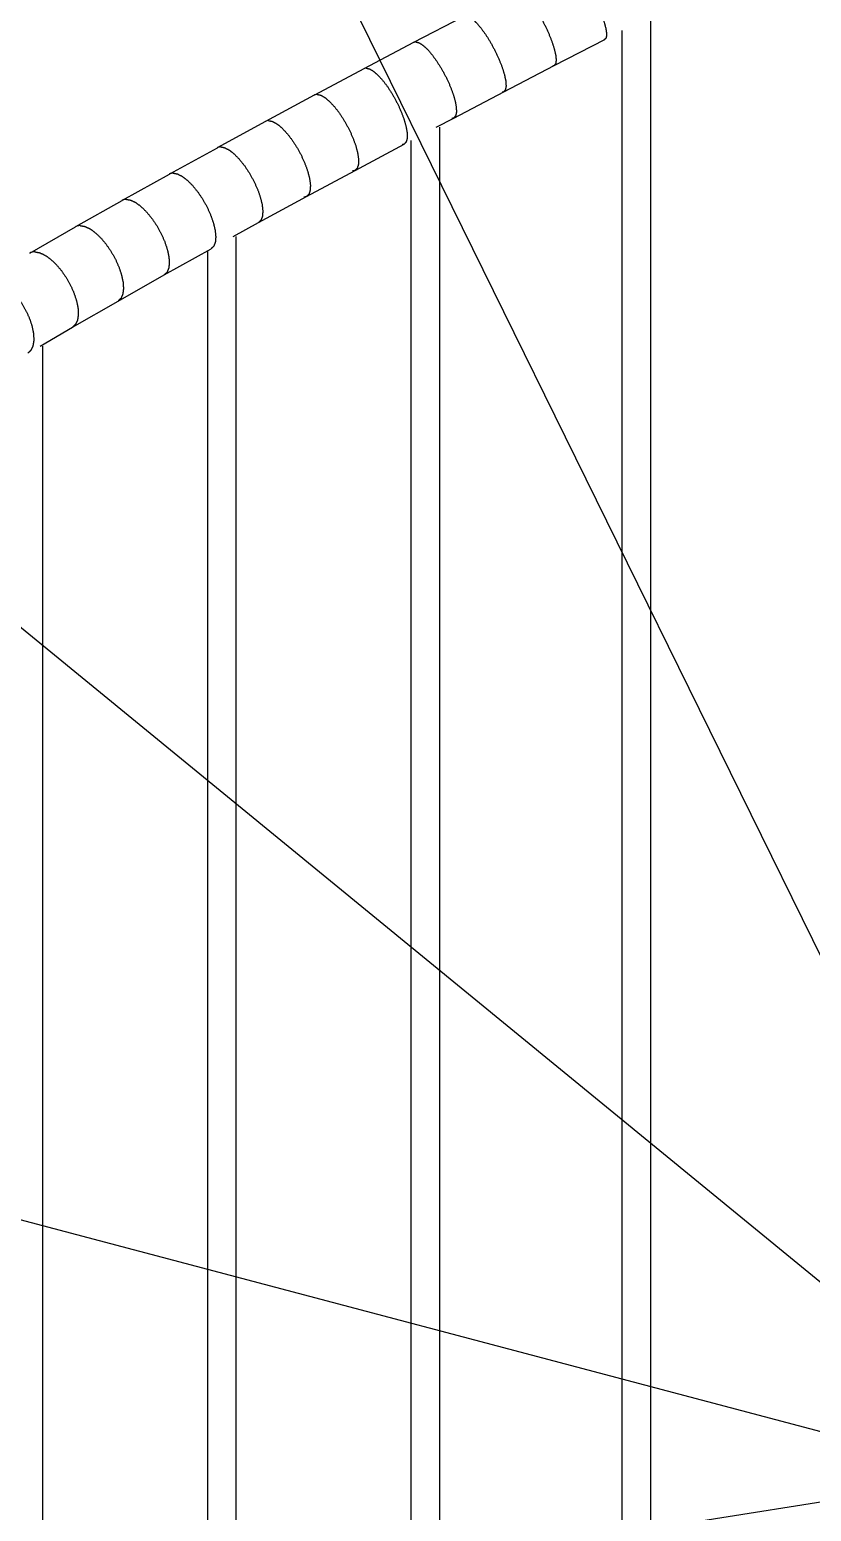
# Model space of a CAD drawing. Header units: millimetres. Extents: x -934 to 934, y -2220 to 2220.
# Drawn here: x -472 to -124, y 56 to 716 of the extents above; entities that cross this region are included whole.
import ezdxf

# ---------------------------------------------------------------- set-up
doc = ezdxf.new("R2010")
doc.units = ezdxf.units.MM
doc.layers.add('Elevation', color=7, linetype='CONTINUOUS')
doc.layers.add('Plan', color=7, linetype='CONTINUOUS')

msp = doc.modelspace()

# ---------------------------------------------------------------- linework, layer by layer
at = {"layer": 'Elevation'}
for p, q in [((-300.98, 710.04), (-278.65, 721.73)), ((-195.49, -189.86), (-195.49, 720.87)), ((-208.19, -189.86), (-208.19, 715.26)), ((-323.17, 698.32), (-301.04, 710.01)), ((-238.56, 699.63), (-215.94, 711.29)), ((-261.01, 687.96), (-238.55, 699.63)), ((-345.16, 686.59), (-323.23, 698.28)), ((-366.94, 674.87), (-345.23, 686.56)), ((-283.27, 676.3), (-261, 687.96)), ((-388.48, 663.13), (-367.01, 674.82)), ((-291.11, 672.17), (-283.27, 676.3)), ((-289.49, -189.86), (-289.49, 672.17)), ((-409.78, 651.4), (-388.56, 663.09)), ((-327.2, 652.99), (-305.34, 664.65)), ((-302.19, -189.86), (-302.19, 666.31)), ((-430.83, 639.66), (-409.87, 651.35)), ((-348.83, 641.34), (-327.2, 652.99)), ((-370.22, 629.69), (-348.83, 641.34)), ((-451.6, 627.92), (-430.92, 639.61)), ((-472.09, 616.17), (-451.7, 627.86)), ((-381.54, 623.46), (-370.21, 629.7)), ((-380.12, -189.86), (-380.12, 623.46)), ((-412.22, 606.41), (-391.35, 618.06)), ((-392.82, -189.86), (-392.82, 617.23)), ((-432.8, 594.78), (-412.21, 606.42)), ((-453.08, 583.15), (-432.79, 594.78)), ((-467.51, 574.75), (-453.07, 583.16)), ((-466.34, -324.22), (-466.34, 574.75))]:
    msp.add_line(p, q, dxfattribs=at)
for centre, major_axis, ratio, start_param, end_param in [((-292.14, 693.16), (8.9, -16.84), 0.29678, -3.29136, -3.141593), ((-292.14, 693.16), (8.84, -16.88), 0.27502, -3.141593, -3.135383), ((-292.14, 693.16), (8.84, -16.88), 0.27502, -3.290341, -3.141593), ((-314.27, 681.47), (8.96, -16.81), 0.318344, -3.303999, -3.141593), ((-314.27, 681.47), (8.9, -16.84), 0.29678, -3.141593, -3.135296), ((-314.27, 681.47), (8.9, -16.84), 0.29678, -3.302803, -3.141593), ((-336.2, 669.78), (9.03, -16.77), 0.339699, -3.316832, -3.141593), ((-336.2, 669.78), (8.96, -16.81), 0.318344, -3.141593, -3.135202), ((-336.2, 669.78), (8.96, -16.81), 0.318344, -3.315442, -3.141593), ((-357.9, 658.09), (9.11, -16.73), 0.360829, -3.329876, -3.141593), ((-357.9, 658.09), (9.03, -16.77), 0.339699, -3.141593, -3.135098), ((-357.9, 658.09), (9.03, -16.77), 0.339699, -3.328275, -3.141593), ((-379.37, 646.4), (9.19, -16.69), 0.381723, -3.343149, -3.141593), ((-379.37, 646.4), (9.11, -16.73), 0.360829, -3.141593, -3.134986), ((-379.37, 646.4), (9.11, -16.73), 0.360829, -3.341319, -3.141593), ((-400.59, 634.71), (9.28, -16.64), 0.402365, -3.356671, -3.141593), ((-400.59, 634.71), (9.19, -16.69), 0.381723, -3.141593, -3.134864), ((-400.59, 634.71), (9.19, -16.69), 0.381723, -3.354592, -3.141593), ((-421.54, 623.02), (9.38, -16.58), 0.422743, -3.370462, -3.141593), ((-421.54, 623.02), (9.28, -16.64), 0.402365, -3.141593, -3.134732), ((-421.54, 623.02), (9.28, -16.64), 0.402365, -3.368114, -3.141593), ((-442.22, 611.33), (9.48, -16.53), 0.442842, -3.384544, -3.141593), ((-442.22, 611.33), (9.38, -16.58), 0.422743, -3.141593, -3.13459), ((-442.22, 611.33), (9.38, -16.58), 0.422743, -3.381905, -3.141593), ((-462.61, 599.64), (9.58, -16.46), 0.462649, -3.398938, -3.141593), ((-462.61, 599.64), (9.48, -16.53), 0.442842, -3.141593, -3.134436), ((-462.61, 599.64), (9.48, -16.53), 0.442842, -3.395987, -3.141593)]:
    msp.add_ellipse(centre, major_axis=major_axis, ratio=ratio, start_param=start_param, end_param=end_param, dxfattribs=at)
for points, degree in [([(-232.88, 745.28), (-231.69, 744.89), (-230.16, 743.71), (-228.38, 741.82), (-226.43, 739.29), (-224.39, 736.24), (-222.36, 732.83), (-220.44, 729.19), (-218.72, 725.52), (-217.27, 721.97), (-216.17, 718.71), (-215.46, 715.9), (-215.18, 713.66), (-215.34, 712.1), (-215.94, 711.29)], 1), ([(-255.49, 733.59), (-254.2, 733.2), (-252.59, 732.03), (-250.74, 730.15), (-248.73, 727.64), (-246.65, 724.62), (-244.6, 721.22), (-242.68, 717.61), (-240.97, 713.95), (-239.56, 710.4), (-238.5, 707.14), (-237.86, 704.32), (-237.65, 702.06), (-237.88, 700.47), (-238.55, 699.63)], 1), ([(-277.93, 721.9), (-276.55, 721.51), (-274.86, 720.36), (-272.94, 718.49), (-270.87, 716), (-268.75, 713), (-266.69, 709.62), (-264.76, 706.02), (-263.07, 702.37), (-261.69, 698.84), (-260.68, 695.58), (-260.09, 692.75), (-259.95, 690.47), (-260.26, 688.85), (-261, 687.96)], 1), ([(-300.19, 710.21), (-298.72, 709.83), (-296.94, 708.68), (-294.95, 706.83), (-292.83, 704.35), (-290.68, 701.37), (-288.6, 698.02), (-286.67, 694.44), (-285, 690.8), (-283.65, 687.28), (-282.68, 684.02), (-282.15, 681.17), (-282.07, 678.88), (-282.45, 677.23), (-283.27, 676.3)], 1), ([(-215.94, 711.29), (-216.15, 711.18), (-216.41, 711.18)], 2), ([(-215.94, 711.29), (-215.94, 711.29)], 1), ([(-238.56, 699.62), (-238.81, 699.49), (-239.13, 699.49)], 2), ([(-238.55, 699.63), (-238.56, 699.62)], 1), ([(-322.25, 698.52), (-320.69, 698.14), (-318.84, 697), (-316.78, 695.17), (-314.61, 692.71), (-312.42, 689.75), (-310.32, 686.41), (-308.39, 682.86), (-306.73, 679.24), (-305.42, 675.72), (-304.5, 672.46), (-304.02, 669.6), (-304, 667.29), (-304.45, 665.61), (-305.34, 664.65)], 1), ([(-344.1, 686.83), (-342.45, 686.45), (-340.52, 685.33), (-338.4, 683.5), (-336.18, 681.07), (-333.96, 678.13), (-331.84, 674.81), (-329.91, 671.28), (-328.27, 667.67), (-326.98, 664.16), (-326.1, 660.9), (-325.68, 658.04), (-325.72, 655.7), (-326.24, 654), (-327.2, 652.99)], 1), ([(-261.01, 687.96), (-261.31, 687.8), (-261.7, 687.8)], 2), ([(-261, 687.96), (-261.01, 687.96)], 1), ([(-365.72, 675.14), (-365.72, 675.14)], 1), ([(-365.72, 675.14), (-363.99, 674.77), (-361.98, 673.65), (-359.8, 671.84), (-357.53, 669.43), (-355.27, 666.51), (-353.14, 663.22), (-351.21, 659.7), (-349.59, 656.11), (-348.33, 652.6), (-347.49, 649.35), (-347.12, 646.48), (-347.22, 644.12), (-347.8, 642.38), (-348.83, 641.34)], 1), ([(-283.28, 676.3), (-283.64, 676.11), (-284.09, 676.11)], 2), ([(-283.27, 676.3), (-283.28, 676.3)], 1), ([(-387.1, 663.45), (-385.28, 663.08), (-383.21, 661.97), (-380.96, 660.18), (-378.65, 657.78), (-376.36, 654.89), (-374.21, 651.62), (-372.28, 648.12), (-370.67, 644.55), (-369.44, 641.05), (-368.64, 637.8), (-368.32, 634.92), (-368.48, 632.54), (-369.12, 630.78), (-370.21, 629.7)], 1), ([(-305.35, 664.64), (-305.76, 664.42), (-306.29, 664.42)], 2), ([(-305.34, 664.65), (-305.35, 664.64)], 1), ([(-408.23, 651.76), (-406.33, 651.39), (-404.18, 650.3), (-401.88, 648.52), (-399.52, 646.14), (-397.2, 643.27), (-395.04, 640.02), (-393.11, 636.54), (-391.51, 632.99), (-390.31, 629.5), (-389.55, 626.25), (-389.28, 623.36), (-389.49, 620.97), (-390.19, 619.17), (-391.35, 618.06)], 1), ([(-327.2, 652.99), (-327.69, 652.73), (-328.3, 652.73)], 2), ([(-327.2, 652.99), (-327.2, 652.99)], 1), ([(-348.83, 641.34), (-349.39, 641.04), (-350.08, 641.04)], 2), ([(-348.83, 641.34), (-348.83, 641.34)], 1), ([(-429.08, 640.07), (-427.11, 639.71), (-424.89, 638.62), (-422.53, 636.86), (-420.13, 634.5), (-417.79, 631.65), (-415.6, 628.43), (-413.68, 624.97), (-412.1, 621.43), (-410.92, 617.96), (-410.2, 614.7), (-409.97, 611.81), (-410.24, 609.4), (-411, 607.58), (-412.21, 606.42)], 1), ([(-449.66, 628.38), (-447.61, 628.02), (-445.32, 626.94), (-442.91, 625.2), (-440.46, 622.86), (-438.1, 620.04), (-435.9, 616.84), (-433.98, 613.4), (-432.41, 609.88), (-431.26, 606.42), (-430.57, 603.16), (-430.39, 600.26), (-430.71, 597.83), (-431.52, 595.98), (-432.79, 594.78)], 1), ([(-370.21, 629.7), (-370.22, 629.69)], 1), ([(-469.94, 616.69), (-467.81, 616.33), (-465.47, 615.27), (-463, 613.54), (-460.51, 611.23), (-458.12, 608.42), (-455.91, 605.24), (-453.99, 601.83), (-452.43, 598.33), (-451.31, 594.88), (-450.66, 591.63), (-450.51, 588.72), (-450.88, 586.27), (-451.75, 584.39), (-453.07, 583.16)], 1), ([(-391.35, 618.06), (-391.36, 618.05)], 1), ([(-489.91, 605), (-487.71, 604.65), (-485.3, 603.59), (-482.79, 601.88), (-480.26, 599.59), (-477.84, 596.81), (-475.63, 593.66), (-473.71, 590.27), (-472.16, 586.78), (-471.06, 583.34), (-470.44, 580.1), (-470.34, 577.18), (-470.75, 574.72), (-471.66, 572.81), (-473.04, 571.53)], 1), ([(-412.21, 606.42), (-412.22, 606.41)], 1), ([(-432.79, 594.78), (-432.81, 594.77)], 1), ([(-453.07, 583.16), (-453.09, 583.14)], 1)]:
    msp.add_open_spline(points, degree=degree, dxfattribs=at)
at = {"layer": 'Plan'}
for p, q in [((-25.26, 110.84), (-395.23, 862.93)), ((-44.25, 95.76), (-692.79, 626.7)), ((-55.28, 74.16), (-865.58, 288.35)), ((-53.18, 70.43), (-906.15, -64.67))]:
    msp.add_line(p, q, dxfattribs=at)

doc.saveas('drawing.dxf')
